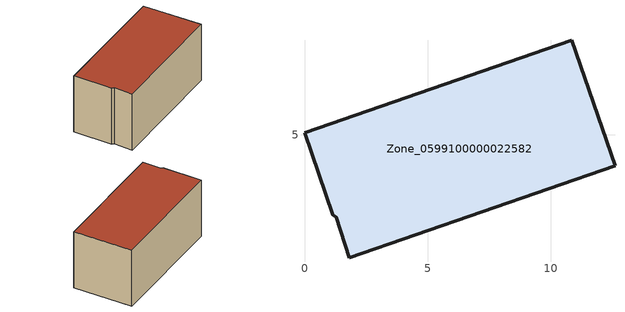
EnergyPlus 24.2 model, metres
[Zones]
Zone_0599100000022582
 floor ground (C_G): 1.3,1.65 1.16,1.75 0,5.1 10.86,8.84 12.61,3.75 1.82,0.02 z0
 wall outside (C_F): 12.61,3.75 10.86,8.84 0,5.1 1.16,1.75 1.3,1.65 1.82,0.02 12.61,3.75 z0:5.51
 roof outside (C_R): 1.3,1.65 1.82,0.02 12.61,3.75 10.86,8.84 0,5.1 1.16,1.75 z5.51
[BUILDING]
Pand.0599100000022582: North Axis=0; Terrain=City; Loads Convergence Tolerance Value=0.04; Temperature Convergence Tolerance Value=0.4; Solar Distribution=FullExterior; Maximum Number of Warmup Days=25; Minimum Number of Warmup Days=1
[Site:Location]
Rotterdam.The.Hague.AP_ZH_NLD Design_Conditions: Latitude=51.96; Longitude=4.45; Time Zone=1; Elevation=-4.5
[SITE:GROUNDTEMPERATURE:BUILDINGSURFACE]
18, 18, 18, 18, 18, 18, 18, 18, 18, 18, 18, 18
[MATERIAL] Thermal Absorptance=0.9; Solar Absorptance=0.7; Visible Absorptance=0.7
Name | Roughness | Thickness | Conductivity | Density | Specific Heat
G.TI.1975-1991 | MediumSmooth | 0.15 | 0.288461 | 540 | 1210
F.TI.1975-1991 | Rough | 0.3 | 0.230769 | 1920 | 840
R.TI.1975-1991 | MediumRough | 0.2 | 0.153846 | 1500 | 1000
[CONSTRUCTION]
C_G: G.TI.1975-1991
C_F: F.TI.1975-1991
C_R: R.TI.1975-1991
[ZONE]
Zone_0599100000022582: Type=1; Multiplier=1; Ceiling Height=Autocalculate; Volume=Autocalculate; Floor Area=autocalculate; Part of Total Floor Area=Yes
[ZONEINFILTRATION:DESIGNFLOWRATE]
Infil_Zone_0599100000022582: Zone or ZoneList or Space or SpaceList=Zone_0599100000022582; Schedule=AlwaysOn; Design Flow Rate Calculation Method=Flow/Area; Flow Rate per Floor Area=0.003; Constant Term Coefficient=1; Temperature Term Coefficient=0; Velocity Term Coefficient=0; Velocity Squared Term Coefficient=0
[HVACTEMPLATE:ZONE:IDEALLOADSAIRSYSTEM]
Zone_0599100000022582: Maximum Heating Supply Air Temperature=50; Minimum Cooling Supply Air Temperature=13; Maximum Heating Supply Air Humidity Ratio=0.0156; Minimum Cooling Supply Air Humidity Ratio=0.0077; Heating Limit=NoLimit; Cooling Limit=NoLimit; Dehumidification Control Type=ConstantSensibleHeatRatio; Cooling Sensible Heat Ratio=0.7; Dehumidification Setpoint=60; Humidification Control Type=None; Humidification Setpoint=30; Outdoor Air Method=None; Outdoor Air Flow Rate per Person=0.00944; Outdoor Air Flow Rate per Zone Floor Area=0; Outdoor Air Flow Rate per Zone=0; Demand Controlled Ventilation Type=None; Outdoor Air Economizer Type=NoEconomizer; Heat Recovery Type=None; Sensible Heat Recovery Effectiveness=0.7; Latent Heat Recovery Effectiveness=0.65
[ZONECONTROL:THERMOSTAT]
ThermostatControl_Zone_0599100000022582: Zone or ZoneList=Zone_0599100000022582; Control Type Schedule=DualSetpointControlType; Control 1=Thermostat_Zone_0599100000022582; Temperature Difference Between Cutout And Setpoint=0
[THERMOSTATSETPOINT:DUALSETPOINT]
Thermostat_Zone_0599100000022582: Heating Setpoint Temperature Schedule=HeatingSetpoint_Zone_0599100000022582; Cooling Setpoint Temperature Schedule=CoolingSetpoint_Zone_0599100000022582
[SCHEDULE:COMPACT]
HeatingSetpoint_Zone_0599100000022582: Through: 12/31, For: AllDays, Until: 24:00, 21
CoolingSetpoint_Zone_0599100000022582: Through: 12/31, For: AllDays, Until: 24:00, 24
DualSetpointControlType: Through: 12/31, For: AllDays, Until: 24:00, 4
AlwaysOn: Through: 12/31, For: AllDays, Until: 24:00, 1
